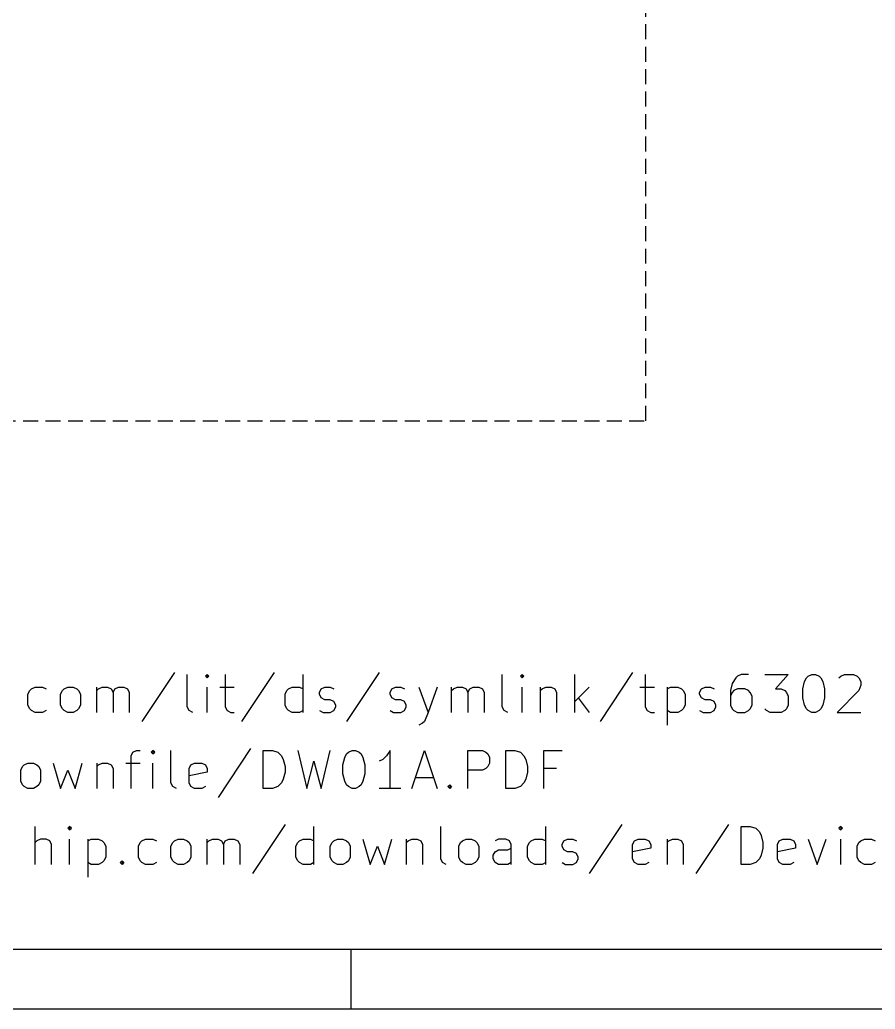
# Model space of a CAD drawing. Header units: millimetres. Extents: x 10 to 287, y -200 to -10.
# Drawn here: x 48.94 to 77.51, y -200.01 to -166.94 of the extents above; entities that cross this region are included whole.
import ezdxf

# ---------------------------------------------------------------- set-up
doc = ezdxf.new("R2010")
doc.units = ezdxf.units.MM
doc.linetypes.add('DASHED', pattern=[0.75, 0.5, -0.25])
doc.layers.add('LIGHTBLUE', color=172, linetype='CONTINUOUS')
doc.layers.add('RED', color=14, linetype='CONTINUOUS')

msp = doc.modelspace()

# ---------------------------------------------------------------- linework, layer by layer
at = {"layer": 'LIGHTBLUE', "linetype": 'DASHED'}
for p, q in [((69.85, -180.34), (69.85, -132.08)), ((19.05, -180.34), (69.85, -180.34))]:
    msp.add_line(p, q, dxfattribs=at)
at = {"layer": 'LIGHTBLUE', "linetype": 'CONTINUOUS'}
for p, q in [((54.1095, -188.7558), (53.0209, -190.3886)), ((57.4357, -188.7558), (56.3471, -190.3886)), ((60.9433, -188.7558), (59.8547, -190.3886)), ((69.4099, -188.7558), (68.3213, -190.3886)), ((54.5328, -189.9048), (54.5328, -188.8162)), ((55.198, -188.8162), (55.1376, -188.8767)), ((55.1376, -188.8767), (55.198, -188.9372)), ((55.2585, -188.8767), (55.198, -188.8162)), ((55.198, -188.8162), (55.198, -188.9372)), ((55.198, -188.9372), (55.2585, -188.8767)), ((55.8028, -188.8162), (55.8028, -189.9048)), ((58.4033, -190.0862), (58.4033, -188.8162)), ((65.0556, -189.9048), (65.0556, -188.8162)), ((65.7208, -188.8162), (65.6604, -188.8767)), ((65.6604, -188.8767), (65.7208, -188.9372)), ((65.7813, -188.8767), (65.7208, -188.8162)), ((65.7208, -188.8162), (65.7208, -188.9372)), ((65.7208, -188.9372), (65.7813, -188.8767)), ((67.4746, -190.0862), (67.4746, -188.8162)), ((69.8332, -188.8162), (69.8332, -189.9048)), ((72.736, -189.1186), (72.6756, -189.3605)), ((72.857, -188.9372), (72.736, -189.1186)), ((72.9175, -188.8767), (72.857, -188.9372)), ((73.0384, -188.8162), (72.9175, -188.8767)), ((73.2803, -188.8162), (73.0384, -188.8162)), ((73.8246, -188.8162), (74.6108, -188.8162)), ((74.6108, -188.8162), (74.1874, -189.3)), ((75.0946, -189.3), (75.155, -189.0581)), ((75.155, -189.0581), (75.2155, -188.9372)), ((75.2155, -188.9372), (75.276, -188.8767)), ((75.276, -188.8767), (75.3969, -188.8162)), ((75.3969, -188.8162), (75.5179, -188.8162)), ((75.5179, -188.8162), (75.6388, -188.8767)), ((75.6388, -188.8767), (75.6993, -188.9372)), ((75.6993, -188.9372), (75.7598, -189.0581)), ((75.7598, -189.0581), (75.8203, -189.3)), ((76.3041, -188.9372), (76.3645, -188.8767)), ((76.3645, -188.8767), (76.4855, -188.8162)), ((76.4855, -188.8162), (76.7879, -188.8162)), ((76.7879, -188.8162), (76.9088, -188.8767)), ((76.9088, -188.8767), (76.9693, -188.9372)), ((76.9693, -188.9372), (77.0298, -189.0581)), ((77.0298, -189.0581), (77.0298, -189.1791)), ((49.211, -189.4815), (49.2714, -189.3605)), ((49.2714, -189.3605), (49.3319, -189.3)), ((49.3319, -189.3), (49.4529, -189.2396)), ((49.4529, -189.2396), (49.6948, -189.2396)), ((49.6948, -189.2396), (49.8157, -189.3)), ((50.2996, -189.4815), (50.36, -189.3605)), ((50.36, -189.3605), (50.4205, -189.3)), ((50.4205, -189.3), (50.5415, -189.2396)), ((50.5415, -189.2396), (50.7229, -189.2396)), ((50.7229, -189.2396), (50.8438, -189.3)), ((50.8438, -189.3), (50.9043, -189.3605)), ((50.9043, -189.3605), (50.9648, -189.4815)), ((51.509, -190.0862), (51.509, -189.2396)), ((51.509, -189.3605), (51.5695, -189.3)), ((51.5695, -189.3), (51.6905, -189.2396)), ((51.6905, -189.2396), (51.8719, -189.2396)), ((51.8719, -189.2396), (51.9928, -189.3)), ((51.9928, -189.3), (52.0533, -189.421)), ((52.0533, -189.421), (52.1138, -189.3)), ((52.0533, -189.421), (52.0533, -190.0862)), ((52.1138, -189.3), (52.2347, -189.2396)), ((52.2347, -189.2396), (52.4162, -189.2396)), ((52.4162, -189.2396), (52.5371, -189.3)), ((52.5371, -189.3), (52.5976, -189.421)), ((52.5976, -189.421), (52.5976, -190.0862)), ((55.198, -190.0862), (55.198, -189.2396)), ((55.6214, -189.2396), (56.1052, -189.2396)), ((57.7986, -189.4815), (57.859, -189.3605)), ((57.859, -189.3605), (57.9195, -189.3)), ((57.9195, -189.3), (58.0405, -189.2396)), ((58.0405, -189.2396), (58.2824, -189.2396)), ((58.2824, -189.2396), (58.4033, -189.3)), ((58.9476, -189.421), (59.008, -189.3)), ((58.9476, -189.4815), (58.9476, -189.421)), ((59.008, -189.3), (59.129, -189.2396)), ((59.129, -189.2396), (59.3104, -189.2396)), ((59.3104, -189.2396), (59.4314, -189.3)), ((61.3062, -189.421), (61.3666, -189.3)), ((61.3062, -189.4815), (61.3062, -189.421)), ((61.3666, -189.3), (61.4876, -189.2396)), ((61.4876, -189.2396), (61.669, -189.2396)), ((61.669, -189.2396), (61.79, -189.3)), ((62.2738, -189.2396), (62.5762, -190.0862)), ((62.8785, -189.2396), (62.5762, -190.0862)), ((63.3623, -190.0862), (63.3623, -189.2396)), ((63.3623, -189.3605), (63.4228, -189.3)), ((63.4228, -189.3), (63.5438, -189.2396)), ((63.5438, -189.2396), (63.7252, -189.2396)), ((63.7252, -189.2396), (63.8461, -189.3)), ((63.8461, -189.3), (63.9066, -189.421)), ((63.9066, -189.421), (63.9671, -189.3)), ((63.9066, -189.421), (63.9066, -190.0862)), ((63.9671, -189.3), (64.088, -189.2396)), ((64.088, -189.2396), (64.2695, -189.2396)), ((64.2695, -189.2396), (64.3904, -189.3)), ((64.3904, -189.3), (64.4509, -189.421)), ((64.4509, -189.421), (64.4509, -190.0862)), ((65.7208, -190.0862), (65.7208, -189.2396)), ((66.3256, -189.2396), (66.3256, -190.0862)), ((66.3256, -189.3605), (66.3861, -189.3)), ((66.3861, -189.3), (66.5071, -189.2396)), ((66.5071, -189.2396), (66.6885, -189.2396)), ((66.6885, -189.2396), (66.8094, -189.3)), ((66.8094, -189.3), (66.8699, -189.421)), ((66.8699, -189.421), (66.8699, -190.0862)), ((67.9584, -189.2396), (67.4746, -189.7234)), ((69.6518, -189.2396), (70.1356, -189.2396)), ((70.5589, -189.2396), (70.5589, -190.5096)), ((70.5589, -189.3), (70.6799, -189.2396)), ((70.6799, -189.2396), (70.9218, -189.2396)), ((70.9218, -189.2396), (71.0427, -189.3)), ((71.0427, -189.3), (71.1032, -189.3605)), ((71.1032, -189.3605), (71.1637, -189.4815)), ((71.6475, -189.421), (71.7079, -189.3)), ((71.6475, -189.4815), (71.6475, -189.421)), ((71.7079, -189.3), (71.8289, -189.2396)), ((71.8289, -189.2396), (72.0103, -189.2396)), ((72.0103, -189.2396), (72.1313, -189.3)), ((72.6756, -189.3605), (72.6756, -189.8443)), ((72.736, -189.421), (72.6756, -189.5419)), ((72.7965, -189.3605), (72.736, -189.421)), ((72.9175, -189.3), (72.7965, -189.3605)), ((73.1594, -189.3), (72.9175, -189.3)), ((73.2803, -189.3605), (73.1594, -189.3)), ((73.3408, -189.421), (73.2803, -189.3605)), ((73.4013, -189.5419), (73.3408, -189.421)), ((74.1874, -189.3), (74.3689, -189.3)), ((74.3689, -189.3), (74.4898, -189.3605)), ((74.4898, -189.3605), (74.5503, -189.421)), ((74.5503, -189.421), (74.6108, -189.5419)), ((75.0946, -189.6024), (75.0946, -189.3)), ((75.8203, -189.3), (75.8203, -189.6024)), ((76.9693, -189.3605), (76.2436, -190.0862)), ((77.0298, -189.1791), (76.9693, -189.3605)), ((49.211, -189.8443), (49.211, -189.4815)), ((50.2996, -189.8443), (50.2996, -189.4815)), ((50.9648, -189.4815), (50.9648, -189.8443)), ((57.7986, -189.8443), (57.7986, -189.4815)), ((59.008, -189.6024), (58.9476, -189.4815)), ((59.129, -189.6629), (59.008, -189.6024)), ((59.3104, -189.6629), (59.129, -189.6629)), ((59.4314, -189.7234), (59.3104, -189.6629)), ((59.4918, -189.8443), (59.4314, -189.7234)), ((61.3666, -189.6024), (61.3062, -189.4815)), ((61.4876, -189.6629), (61.3666, -189.6024)), ((61.669, -189.6629), (61.4876, -189.6629)), ((61.79, -189.7234), (61.669, -189.6629)), ((61.8504, -189.8443), (61.79, -189.7234)), ((67.5956, -189.6024), (67.9584, -190.0862)), ((71.1637, -189.4815), (71.1637, -189.8443)), ((71.7079, -189.6024), (71.6475, -189.4815)), ((71.8289, -189.6629), (71.7079, -189.6024)), ((72.0103, -189.6629), (71.8289, -189.6629)), ((72.1313, -189.7234), (72.0103, -189.6629)), ((72.1917, -189.8443), (72.1313, -189.7234)), ((73.4013, -189.8443), (73.4013, -189.5419)), ((74.6108, -189.5419), (74.6108, -189.8443)), ((75.155, -189.8443), (75.0946, -189.6024)), ((75.8203, -189.6024), (75.7598, -189.8443)), ((49.2714, -189.9653), (49.211, -189.8443)), ((49.3319, -190.0258), (49.2714, -189.9653)), ((49.4529, -190.0862), (49.3319, -190.0258)), ((49.6948, -190.0862), (49.4529, -190.0862)), ((49.8157, -190.0258), (49.6948, -190.0862)), ((50.36, -189.9653), (50.2996, -189.8443)), ((50.4205, -190.0258), (50.36, -189.9653)), ((50.5415, -190.0862), (50.4205, -190.0258)), ((50.7229, -190.0862), (50.5415, -190.0862)), ((50.8438, -190.0258), (50.7229, -190.0862)), ((50.9043, -189.9653), (50.8438, -190.0258)), ((50.9648, -189.8443), (50.9043, -189.9653)), ((54.5933, -190.0258), (54.5328, -189.9048)), ((54.7143, -190.0862), (54.5933, -190.0258)), ((55.8028, -189.9048), (55.8633, -190.0258)), ((55.8633, -190.0258), (55.9843, -190.0862)), ((55.9843, -190.0862), (56.1052, -190.0862)), ((57.859, -189.9653), (57.7986, -189.8443)), ((57.9195, -190.0258), (57.859, -189.9653)), ((58.0405, -190.0862), (57.9195, -190.0258)), ((58.2824, -190.0862), (58.0405, -190.0862)), ((58.4033, -190.0258), (58.2824, -190.0862)), ((58.9476, -190.0258), (59.0685, -190.0862)), ((59.0685, -190.0862), (59.3104, -190.0862)), ((59.3104, -190.0862), (59.4314, -190.0258)), ((59.4314, -190.0258), (59.4918, -189.9048)), ((59.4918, -189.9048), (59.4918, -189.8443)), ((61.3062, -190.0258), (61.4271, -190.0862)), ((61.4271, -190.0862), (61.669, -190.0862)), ((61.669, -190.0862), (61.79, -190.0258)), ((61.79, -190.0258), (61.8504, -189.9048)), ((61.8504, -189.9048), (61.8504, -189.8443)), ((62.5762, -190.0862), (62.4552, -190.3886)), ((65.1161, -190.0258), (65.0556, -189.9048)), ((65.2371, -190.0862), (65.1161, -190.0258)), ((69.8332, -189.9048), (69.8937, -190.0258)), ((69.8937, -190.0258), (70.0147, -190.0862)), ((70.0147, -190.0862), (70.1356, -190.0862)), ((70.6799, -190.0862), (70.5589, -190.0258)), ((70.9218, -190.0862), (70.6799, -190.0862)), ((71.0427, -190.0258), (70.9218, -190.0862)), ((71.1032, -189.9653), (71.0427, -190.0258)), ((71.1637, -189.8443), (71.1032, -189.9653)), ((71.6475, -190.0258), (71.7684, -190.0862)), ((71.7684, -190.0862), (72.0103, -190.0862)), ((72.0103, -190.0862), (72.1313, -190.0258)), ((72.1313, -190.0258), (72.1917, -189.9048)), ((72.1917, -189.9048), (72.1917, -189.8443)), ((72.6756, -189.8443), (72.736, -189.9653)), ((72.736, -189.9653), (72.7965, -190.0258)), ((72.7965, -190.0258), (72.9175, -190.0862)), ((72.9175, -190.0862), (73.1594, -190.0862)), ((73.1594, -190.0862), (73.2803, -190.0258)), ((73.2803, -190.0258), (73.3408, -189.9653)), ((73.3408, -189.9653), (73.4013, -189.8443)), ((73.8851, -190.0258), (73.8246, -189.9653)), ((74.006, -190.0862), (73.8851, -190.0258)), ((74.3689, -190.0862), (74.006, -190.0862)), ((74.4898, -190.0258), (74.3689, -190.0862)), ((74.5503, -189.9653), (74.4898, -190.0258)), ((74.6108, -189.8443), (74.5503, -189.9653)), ((75.2155, -189.9653), (75.155, -189.8443)), ((75.276, -190.0258), (75.2155, -189.9653)), ((75.3969, -190.0862), (75.276, -190.0258)), ((75.5179, -190.0862), (75.3969, -190.0862)), ((75.6388, -190.0258), (75.5179, -190.0862)), ((75.6993, -189.9653), (75.6388, -190.0258)), ((75.7598, -189.8443), (75.6993, -189.9653)), ((76.2436, -190.0862), (77.0298, -190.0862)), ((62.3947, -190.4491), (62.2738, -190.5096)), ((62.4552, -190.3886), (62.3947, -190.4491)), ((52.6579, -191.5377), (52.7184, -191.4167)), ((52.7184, -191.4167), (52.8394, -191.3562)), ((52.8394, -191.3562), (52.9603, -191.3562)), ((53.3836, -191.3562), (53.3232, -191.4167)), ((53.3232, -191.4167), (53.3836, -191.4772)), ((53.4441, -191.4167), (53.3836, -191.3562)), ((53.3836, -191.3562), (53.3836, -191.4772)), ((53.3836, -191.4772), (53.4441, -191.4167)), ((53.9884, -192.4448), (53.9884, -191.3562)), ((56.6494, -191.2958), (55.5608, -192.9286)), ((57.0727, -192.6262), (57.0727, -191.3562)), ((57.0727, -191.3562), (57.3751, -191.3562)), ((57.3751, -191.3562), (57.5565, -191.4167)), ((57.5565, -191.4167), (57.6775, -191.5377)), ((58.2218, -191.3562), (58.5242, -192.6262)), ((59.008, -192.6262), (59.3104, -191.3562)), ((59.8546, -191.4772), (59.9151, -191.4167)), ((59.9151, -191.4167), (60.036, -191.3562)), ((60.036, -191.3562), (60.157, -191.3562)), ((60.157, -191.3562), (60.2779, -191.4167)), ((60.2779, -191.4167), (60.3384, -191.4772)), ((61.306, -191.3562), (61.1851, -191.5377)), ((61.306, -192.6262), (61.306, -191.3562)), ((62.0317, -192.6262), (62.455, -191.3562)), ((62.455, -191.3562), (62.8784, -192.6262)), ((63.9065, -192.6262), (63.9065, -191.3562)), ((63.9065, -191.3562), (64.3903, -191.3562)), ((64.3903, -191.3562), (64.5113, -191.4167)), ((64.5113, -191.4167), (64.5718, -191.4772)), ((65.1765, -192.6262), (65.1765, -191.3562)), ((65.1765, -191.3562), (65.4789, -191.3562)), ((65.4789, -191.3562), (65.6603, -191.4167)), ((65.6603, -191.4167), (65.7813, -191.5377)), ((66.4465, -192.6262), (66.4465, -191.3562)), ((66.4465, -191.3562), (67.0513, -191.3562)), ((49.0899, -191.84), (49.2109, -191.7796)), ((49.2109, -191.7796), (49.3923, -191.7796)), ((49.3923, -191.7796), (49.5132, -191.84)), ((50.0575, -191.7796), (50.2994, -192.6262)), ((50.7832, -192.6262), (51.0251, -191.7796)), ((51.5089, -191.7796), (51.5089, -192.6262)), ((51.5694, -191.84), (51.6904, -191.7796)), ((51.6904, -191.7796), (51.8718, -191.7796)), ((51.8718, -191.7796), (51.9927, -191.84)), ((52.4765, -191.7796), (52.9603, -191.7796)), ((52.6579, -192.6262), (52.6579, -191.5377)), ((53.3836, -192.6262), (53.3836, -191.7796)), ((54.6536, -191.84), (54.7746, -191.7796)), ((54.7746, -191.7796), (55.0165, -191.7796)), ((55.0165, -191.7796), (55.1374, -191.84)), ((57.6775, -191.5377), (57.738, -191.6586)), ((57.738, -191.6586), (57.7984, -191.9005)), ((58.5242, -192.6262), (58.7661, -191.7191)), ((58.7661, -191.7191), (59.008, -192.6262)), ((59.7337, -191.84), (59.7941, -191.5981)), ((59.7941, -191.5981), (59.8546, -191.4772)), ((60.3384, -191.4772), (60.3989, -191.5981)), ((60.3989, -191.5981), (60.4594, -191.84)), ((61.0641, -191.6586), (60.9432, -191.7191)), ((61.1851, -191.5377), (61.0641, -191.6586)), ((64.5718, -191.4772), (64.6322, -191.5981)), ((64.6322, -191.7796), (64.5718, -191.9005)), ((64.6322, -191.5981), (64.6322, -191.7796)), ((65.7813, -191.5377), (65.8418, -191.6586)), ((65.8418, -191.6586), (65.9022, -191.9005)), ((48.969, -192.0215), (49.0294, -191.9005)), ((48.969, -192.3843), (48.969, -192.0215)), ((49.0294, -191.9005), (49.0899, -191.84)), ((49.5132, -191.84), (49.5737, -191.9005)), ((49.5737, -191.9005), (49.6342, -192.0215)), ((49.6342, -192.0215), (49.6342, -192.3843)), ((50.2994, -192.6262), (50.5413, -192.0215)), ((50.5413, -192.0215), (50.7832, -192.6262)), ((51.5089, -191.9005), (51.5694, -191.84)), ((51.9927, -191.84), (52.0532, -191.961)), ((52.0532, -191.961), (52.0532, -192.6262)), ((54.5932, -191.961), (54.6536, -191.84)), ((54.5932, -192.4448), (54.5932, -191.961)), ((55.1979, -192.0819), (54.5932, -192.2029)), ((55.1374, -191.84), (55.1979, -191.961)), ((55.1979, -191.961), (55.1979, -192.0819)), ((57.7984, -192.0819), (57.738, -192.3238)), ((57.7984, -191.9005), (57.7984, -192.0819)), ((59.7337, -192.1424), (59.7337, -191.84)), ((60.4594, -191.84), (60.4594, -192.1424)), ((64.3903, -192.0215), (63.9065, -192.0215)), ((64.5113, -191.961), (64.3903, -192.0215)), ((64.5718, -191.9005), (64.5113, -191.961)), ((65.9022, -192.0819), (65.8418, -192.3238)), ((65.9022, -191.9005), (65.9022, -192.0819)), ((66.8699, -191.961), (66.4465, -191.961)), ((49.0294, -192.5053), (48.969, -192.3843)), ((49.6342, -192.3843), (49.5737, -192.5053)), ((54.0489, -192.5658), (53.9884, -192.4448)), ((54.6536, -192.5658), (54.5932, -192.4448)), ((57.6775, -192.4448), (57.5565, -192.5658)), ((57.738, -192.3238), (57.6775, -192.4448)), ((59.7941, -192.3843), (59.7337, -192.1424)), ((59.8546, -192.5053), (59.7941, -192.3843)), ((60.3989, -192.3843), (60.3384, -192.5053)), ((60.4594, -192.1424), (60.3989, -192.3843)), ((62.1527, -192.2634), (62.7574, -192.2634)), ((65.7813, -192.4448), (65.6603, -192.5658)), ((65.8418, -192.3238), (65.7813, -192.4448)), ((49.0899, -192.5658), (49.0294, -192.5053)), ((49.2109, -192.6262), (49.0899, -192.5658)), ((49.3923, -192.6262), (49.2109, -192.6262)), ((49.5132, -192.5658), (49.3923, -192.6262)), ((49.5737, -192.5053), (49.5132, -192.5658)), ((54.1699, -192.6262), (54.0489, -192.5658)), ((54.7746, -192.6262), (54.6536, -192.5658)), ((55.0165, -192.6262), (54.7746, -192.6262)), ((55.1374, -192.5658), (55.0165, -192.6262)), ((57.3751, -192.6262), (57.0727, -192.6262)), ((57.5565, -192.5658), (57.3751, -192.6262)), ((59.9151, -192.5658), (59.8546, -192.5053)), ((60.036, -192.6262), (59.9151, -192.5658)), ((60.157, -192.6262), (60.036, -192.6262)), ((60.2779, -192.5658), (60.157, -192.6262)), ((60.3384, -192.5053), (60.2779, -192.5658)), ((61.6689, -192.6262), (60.9432, -192.6262)), ((63.2413, -192.5658), (63.3017, -192.5053)), ((63.3017, -192.6262), (63.2413, -192.5658)), ((63.3017, -192.5053), (63.3622, -192.5658)), ((63.3017, -192.5053), (63.3017, -192.6262)), ((63.3622, -192.5658), (63.3017, -192.6262)), ((65.4789, -192.6262), (65.1765, -192.6262)), ((65.6603, -192.5658), (65.4789, -192.6262)), ((49.4528, -195.1662), (49.4528, -193.8962)), ((50.6018, -193.8962), (50.5414, -193.9567)), ((50.5414, -193.9567), (50.6018, -194.0172)), ((50.6623, -193.9567), (50.6018, -193.8962)), ((50.6018, -193.8962), (50.6018, -194.0172)), ((50.6018, -194.0172), (50.6623, -193.9567)), ((57.7985, -193.8358), (56.7099, -195.4686)), ((58.7661, -195.1662), (58.7661, -193.8962)), ((62.9993, -194.9848), (62.9993, -193.8962)), ((66.5068, -195.1662), (66.5068, -193.8962)), ((69.0468, -193.8358), (67.9582, -195.4686)), ((72.6149, -193.8358), (71.5263, -195.4686)), ((73.0382, -195.1662), (73.0382, -193.8962)), ((73.0382, -193.8962), (73.3406, -193.8962)), ((73.3406, -193.8962), (73.522, -193.9567)), ((73.522, -193.9567), (73.643, -194.0777)), ((73.643, -194.0777), (73.7035, -194.1986)), ((76.3644, -193.8962), (76.304, -193.9567)), ((76.304, -193.9567), (76.3644, -194.0172)), ((76.4249, -193.9567), (76.3644, -193.8962)), ((76.3644, -193.8962), (76.3644, -194.0172)), ((76.3644, -194.0172), (76.4249, -193.9567)), ((49.5133, -194.38), (49.4528, -194.4405)), ((49.6343, -194.3196), (49.5133, -194.38)), ((49.8157, -194.3196), (49.6343, -194.3196)), ((49.9366, -194.38), (49.8157, -194.3196)), ((49.9971, -194.501), (49.9366, -194.38)), ((50.6018, -195.1662), (50.6018, -194.3196)), ((51.2066, -194.3196), (51.2066, -195.5896)), ((51.2066, -194.38), (51.3276, -194.3196)), ((51.3276, -194.3196), (51.5695, -194.3196)), ((51.5695, -194.3196), (51.6904, -194.38)), ((51.6904, -194.38), (51.7509, -194.4405)), ((52.9604, -194.4405), (53.0209, -194.38)), ((53.0209, -194.38), (53.1419, -194.3196)), ((53.1419, -194.3196), (53.3838, -194.3196)), ((53.3838, -194.3196), (53.5047, -194.38)), ((54.049, -194.4405), (54.1095, -194.38)), ((54.1095, -194.38), (54.2305, -194.3196)), ((54.2305, -194.3196), (54.4119, -194.3196)), ((54.4119, -194.3196), (54.5328, -194.38)), ((54.5328, -194.38), (54.5933, -194.4405)), ((55.198, -195.1662), (55.198, -194.3196)), ((55.198, -194.4405), (55.2585, -194.38)), ((55.2585, -194.38), (55.3795, -194.3196)), ((55.3795, -194.3196), (55.5609, -194.3196)), ((55.5609, -194.3196), (55.6818, -194.38)), ((55.6818, -194.38), (55.7423, -194.501)), ((55.7423, -194.501), (55.8028, -194.38)), ((55.8028, -194.38), (55.9237, -194.3196)), ((55.9237, -194.3196), (56.1052, -194.3196)), ((56.1052, -194.3196), (56.2261, -194.38)), ((56.2261, -194.38), (56.2866, -194.501)), ((58.2218, -194.4405), (58.2823, -194.38)), ((58.2823, -194.38), (58.4033, -194.3196)), ((58.4033, -194.3196), (58.6452, -194.3196)), ((58.6452, -194.3196), (58.7661, -194.38)), ((59.3708, -194.4405), (59.4313, -194.38)), ((59.4313, -194.38), (59.5523, -194.3196)), ((59.5523, -194.3196), (59.7337, -194.3196)), ((59.7337, -194.3196), (59.8546, -194.38)), ((59.8546, -194.38), (59.9151, -194.4405)), ((60.3989, -194.3196), (60.6408, -195.1662)), ((61.1246, -195.1662), (61.3665, -194.3196)), ((61.8503, -194.3196), (61.8503, -195.1662)), ((61.8503, -194.4405), (61.9108, -194.38)), ((61.9108, -194.38), (62.0318, -194.3196)), ((62.0318, -194.3196), (62.2132, -194.3196)), ((62.2132, -194.3196), (62.3341, -194.38)), ((62.3341, -194.38), (62.3946, -194.501)), ((63.6645, -194.4405), (63.725, -194.38)), ((63.725, -194.38), (63.846, -194.3196)), ((63.846, -194.3196), (64.0274, -194.3196)), ((64.0274, -194.3196), (64.1483, -194.38)), ((64.1483, -194.38), (64.2088, -194.4405)), ((64.9345, -194.3196), (64.8135, -194.38)), ((65.1764, -194.3196), (64.9345, -194.3196)), ((65.2973, -194.38), (65.1764, -194.3196)), ((65.3578, -194.501), (65.2973, -194.38)), ((65.9625, -194.4405), (66.023, -194.38)), ((66.023, -194.38), (66.144, -194.3196)), ((66.144, -194.3196), (66.3859, -194.3196)), ((66.3859, -194.3196), (66.5068, -194.38)), ((67.0511, -194.501), (67.1115, -194.38)), ((67.1115, -194.38), (67.2325, -194.3196)), ((67.2325, -194.3196), (67.4139, -194.3196)), ((67.4139, -194.3196), (67.5349, -194.38)), ((69.4097, -194.501), (69.4701, -194.38)), ((69.4701, -194.38), (69.5911, -194.3196)), ((69.5911, -194.3196), (69.833, -194.3196)), ((69.833, -194.3196), (69.9539, -194.38)), ((69.9539, -194.38), (70.0144, -194.501)), ((70.5587, -194.3196), (70.5587, -195.1662)), ((70.5587, -194.4405), (70.6192, -194.38)), ((70.6192, -194.38), (70.7402, -194.3196)), ((70.7402, -194.3196), (70.9216, -194.3196)), ((70.9216, -194.3196), (71.0425, -194.38)), ((71.0425, -194.38), (71.103, -194.501)), ((73.7035, -194.1986), (73.7639, -194.4405)), ((74.2478, -194.501), (74.3082, -194.38)), ((74.3082, -194.38), (74.4292, -194.3196)), ((74.4292, -194.3196), (74.6711, -194.3196)), ((74.6711, -194.3196), (74.792, -194.38)), ((74.792, -194.38), (74.8525, -194.501)), ((75.2759, -194.3196), (75.5783, -195.1662)), ((75.5783, -195.1662), (75.8806, -194.3196)), ((76.3644, -195.1662), (76.3644, -194.3196)), ((76.9692, -194.4405), (77.0297, -194.38)), ((77.0297, -194.38), (77.1507, -194.3196)), ((77.1507, -194.3196), (77.3926, -194.3196)), ((77.3926, -194.3196), (77.5135, -194.38)), ((49.9971, -195.1662), (49.9971, -194.501)), ((51.7509, -194.4405), (51.8114, -194.5615)), ((51.8114, -194.5615), (51.8114, -194.9243)), ((52.9, -194.5615), (52.9604, -194.4405)), ((52.9, -194.9243), (52.9, -194.5615)), ((53.9886, -194.5615), (54.049, -194.4405)), ((53.9886, -194.9243), (53.9886, -194.5615)), ((54.5933, -194.4405), (54.6538, -194.5615)), ((54.6538, -194.5615), (54.6538, -194.9243)), ((55.7423, -194.501), (55.7423, -195.1662)), ((56.2866, -194.501), (56.2866, -195.1662)), ((58.1614, -194.5615), (58.2218, -194.4405)), ((58.1614, -194.9243), (58.1614, -194.5615)), ((59.3104, -194.5615), (59.3708, -194.4405)), ((59.3104, -194.9243), (59.3104, -194.5615)), ((59.9151, -194.4405), (59.9756, -194.5615)), ((59.9756, -194.5615), (59.9756, -194.9243)), ((60.6408, -195.1662), (60.8827, -194.5615)), ((60.8827, -194.5615), (61.1246, -195.1662)), ((62.3946, -194.501), (62.3946, -195.1662)), ((63.6041, -194.5615), (63.6645, -194.4405)), ((63.6041, -194.9243), (63.6041, -194.5615)), ((64.2088, -194.4405), (64.2693, -194.5615)), ((64.2693, -194.5615), (64.2693, -194.9243)), ((64.7531, -194.8638), (64.8135, -194.7429)), ((64.8135, -194.7429), (64.9345, -194.6824)), ((64.9345, -194.6824), (65.2369, -194.6824)), ((65.2369, -194.6824), (65.3578, -194.6219)), ((65.3578, -195.1662), (65.3578, -194.501)), ((65.9021, -194.5615), (65.9625, -194.4405)), ((65.9021, -194.9243), (65.9021, -194.5615)), ((67.0511, -194.5615), (67.0511, -194.501)), ((67.1115, -194.6824), (67.0511, -194.5615)), ((67.2325, -194.7429), (67.1115, -194.6824)), ((67.4139, -194.7429), (67.2325, -194.7429)), ((67.5349, -194.8034), (67.4139, -194.7429)), ((69.4097, -194.9848), (69.4097, -194.501)), ((70.0144, -194.6219), (69.4097, -194.7429)), ((70.0144, -194.501), (70.0144, -194.6219)), ((71.103, -194.501), (71.103, -195.1662)), ((73.7639, -194.6219), (73.7035, -194.8638)), ((73.7639, -194.4405), (73.7639, -194.6219)), ((74.2478, -194.9848), (74.2478, -194.501)), ((74.8525, -194.6219), (74.2478, -194.7429)), ((74.8525, -194.501), (74.8525, -194.6219)), ((76.9088, -194.5615), (76.9692, -194.4405)), ((76.9088, -194.9243), (76.9088, -194.5615)), ((51.7509, -195.0453), (51.6904, -195.1058)), ((51.8114, -194.9243), (51.7509, -195.0453)), ((52.2952, -195.1058), (52.3556, -195.0453)), ((52.3556, -195.0453), (52.4161, -195.1058)), ((52.3556, -195.0453), (52.3556, -195.1662)), ((52.9604, -195.0453), (52.9, -194.9243)), ((53.0209, -195.1058), (52.9604, -195.0453)), ((54.049, -195.0453), (53.9886, -194.9243)), ((54.1095, -195.1058), (54.049, -195.0453)), ((54.5933, -195.0453), (54.5328, -195.1058)), ((54.6538, -194.9243), (54.5933, -195.0453)), ((58.2218, -195.0453), (58.1614, -194.9243)), ((58.2823, -195.1058), (58.2218, -195.0453)), ((59.3708, -195.0453), (59.3104, -194.9243)), ((59.4313, -195.1058), (59.3708, -195.0453)), ((59.9151, -195.0453), (59.8546, -195.1058)), ((59.9756, -194.9243), (59.9151, -195.0453)), ((63.0598, -195.1058), (62.9993, -194.9848)), ((63.6645, -195.0453), (63.6041, -194.9243)), ((63.725, -195.1058), (63.6645, -195.0453)), ((64.2088, -195.0453), (64.1483, -195.1058)), ((64.2693, -194.9243), (64.2088, -195.0453)), ((64.7531, -194.9848), (64.7531, -194.8638)), ((64.8135, -195.1058), (64.7531, -194.9848)), ((65.9625, -195.0453), (65.9021, -194.9243)), ((66.023, -195.1058), (65.9625, -195.0453)), ((67.5953, -194.9243), (67.5349, -194.8034)), ((67.5349, -195.1058), (67.5953, -194.9848)), ((67.5953, -194.9848), (67.5953, -194.9243)), ((69.4701, -195.1058), (69.4097, -194.9848)), ((73.643, -194.9848), (73.522, -195.1058)), ((73.7035, -194.8638), (73.643, -194.9848)), ((74.3082, -195.1058), (74.2478, -194.9848)), ((76.9692, -195.0453), (76.9088, -194.9243)), ((77.0297, -195.1058), (76.9692, -195.0453)), ((51.3276, -195.1662), (51.2066, -195.1058)), ((51.5695, -195.1662), (51.3276, -195.1662)), ((51.6904, -195.1058), (51.5695, -195.1662)), ((52.3556, -195.1662), (52.2952, -195.1058)), ((52.4161, -195.1058), (52.3556, -195.1662)), ((53.1419, -195.1662), (53.0209, -195.1058)), ((53.3838, -195.1662), (53.1419, -195.1662)), ((53.5047, -195.1058), (53.3838, -195.1662)), ((54.2305, -195.1662), (54.1095, -195.1058)), ((54.4119, -195.1662), (54.2305, -195.1662)), ((54.5328, -195.1058), (54.4119, -195.1662)), ((58.4033, -195.1662), (58.2823, -195.1058)), ((58.6452, -195.1662), (58.4033, -195.1662)), ((58.7661, -195.1058), (58.6452, -195.1662)), ((59.5523, -195.1662), (59.4313, -195.1058)), ((59.7337, -195.1662), (59.5523, -195.1662)), ((59.8546, -195.1058), (59.7337, -195.1662)), ((63.1808, -195.1662), (63.0598, -195.1058)), ((63.846, -195.1662), (63.725, -195.1058)), ((64.0274, -195.1662), (63.846, -195.1662)), ((64.1483, -195.1058), (64.0274, -195.1662)), ((64.9345, -195.1662), (64.8135, -195.1058)), ((65.2369, -195.1662), (64.9345, -195.1662)), ((65.3578, -195.1058), (65.2369, -195.1662)), ((66.144, -195.1662), (66.023, -195.1058)), ((66.3859, -195.1662), (66.144, -195.1662)), ((66.5068, -195.1058), (66.3859, -195.1662)), ((67.0511, -195.1058), (67.172, -195.1662)), ((67.172, -195.1662), (67.4139, -195.1662)), ((67.4139, -195.1662), (67.5349, -195.1058)), ((69.5911, -195.1662), (69.4701, -195.1058)), ((69.833, -195.1662), (69.5911, -195.1662)), ((69.9539, -195.1058), (69.833, -195.1662)), ((73.3406, -195.1662), (73.0382, -195.1662)), ((73.522, -195.1058), (73.3406, -195.1662)), ((74.4292, -195.1662), (74.3082, -195.1058)), ((74.6711, -195.1662), (74.4292, -195.1662)), ((74.792, -195.1058), (74.6711, -195.1662)), ((77.1507, -195.1662), (77.0297, -195.1058)), ((77.3926, -195.1662), (77.1507, -195.1662)), ((77.5135, -195.1058), (77.3926, -195.1662))]:
    msp.add_line(p, q, dxfattribs=at)
at = {"layer": 'RED', "linetype": 'CONTINUOUS'}
for p, q in [((285.0022, -198.0072), (12, -198.0072)), ((60, -198.0072), (60, -200.0072)), ((287.0022, -200.0072), (10, -200.0072))]:
    msp.add_line(p, q, dxfattribs=at)

doc.saveas('drawing.dxf')
